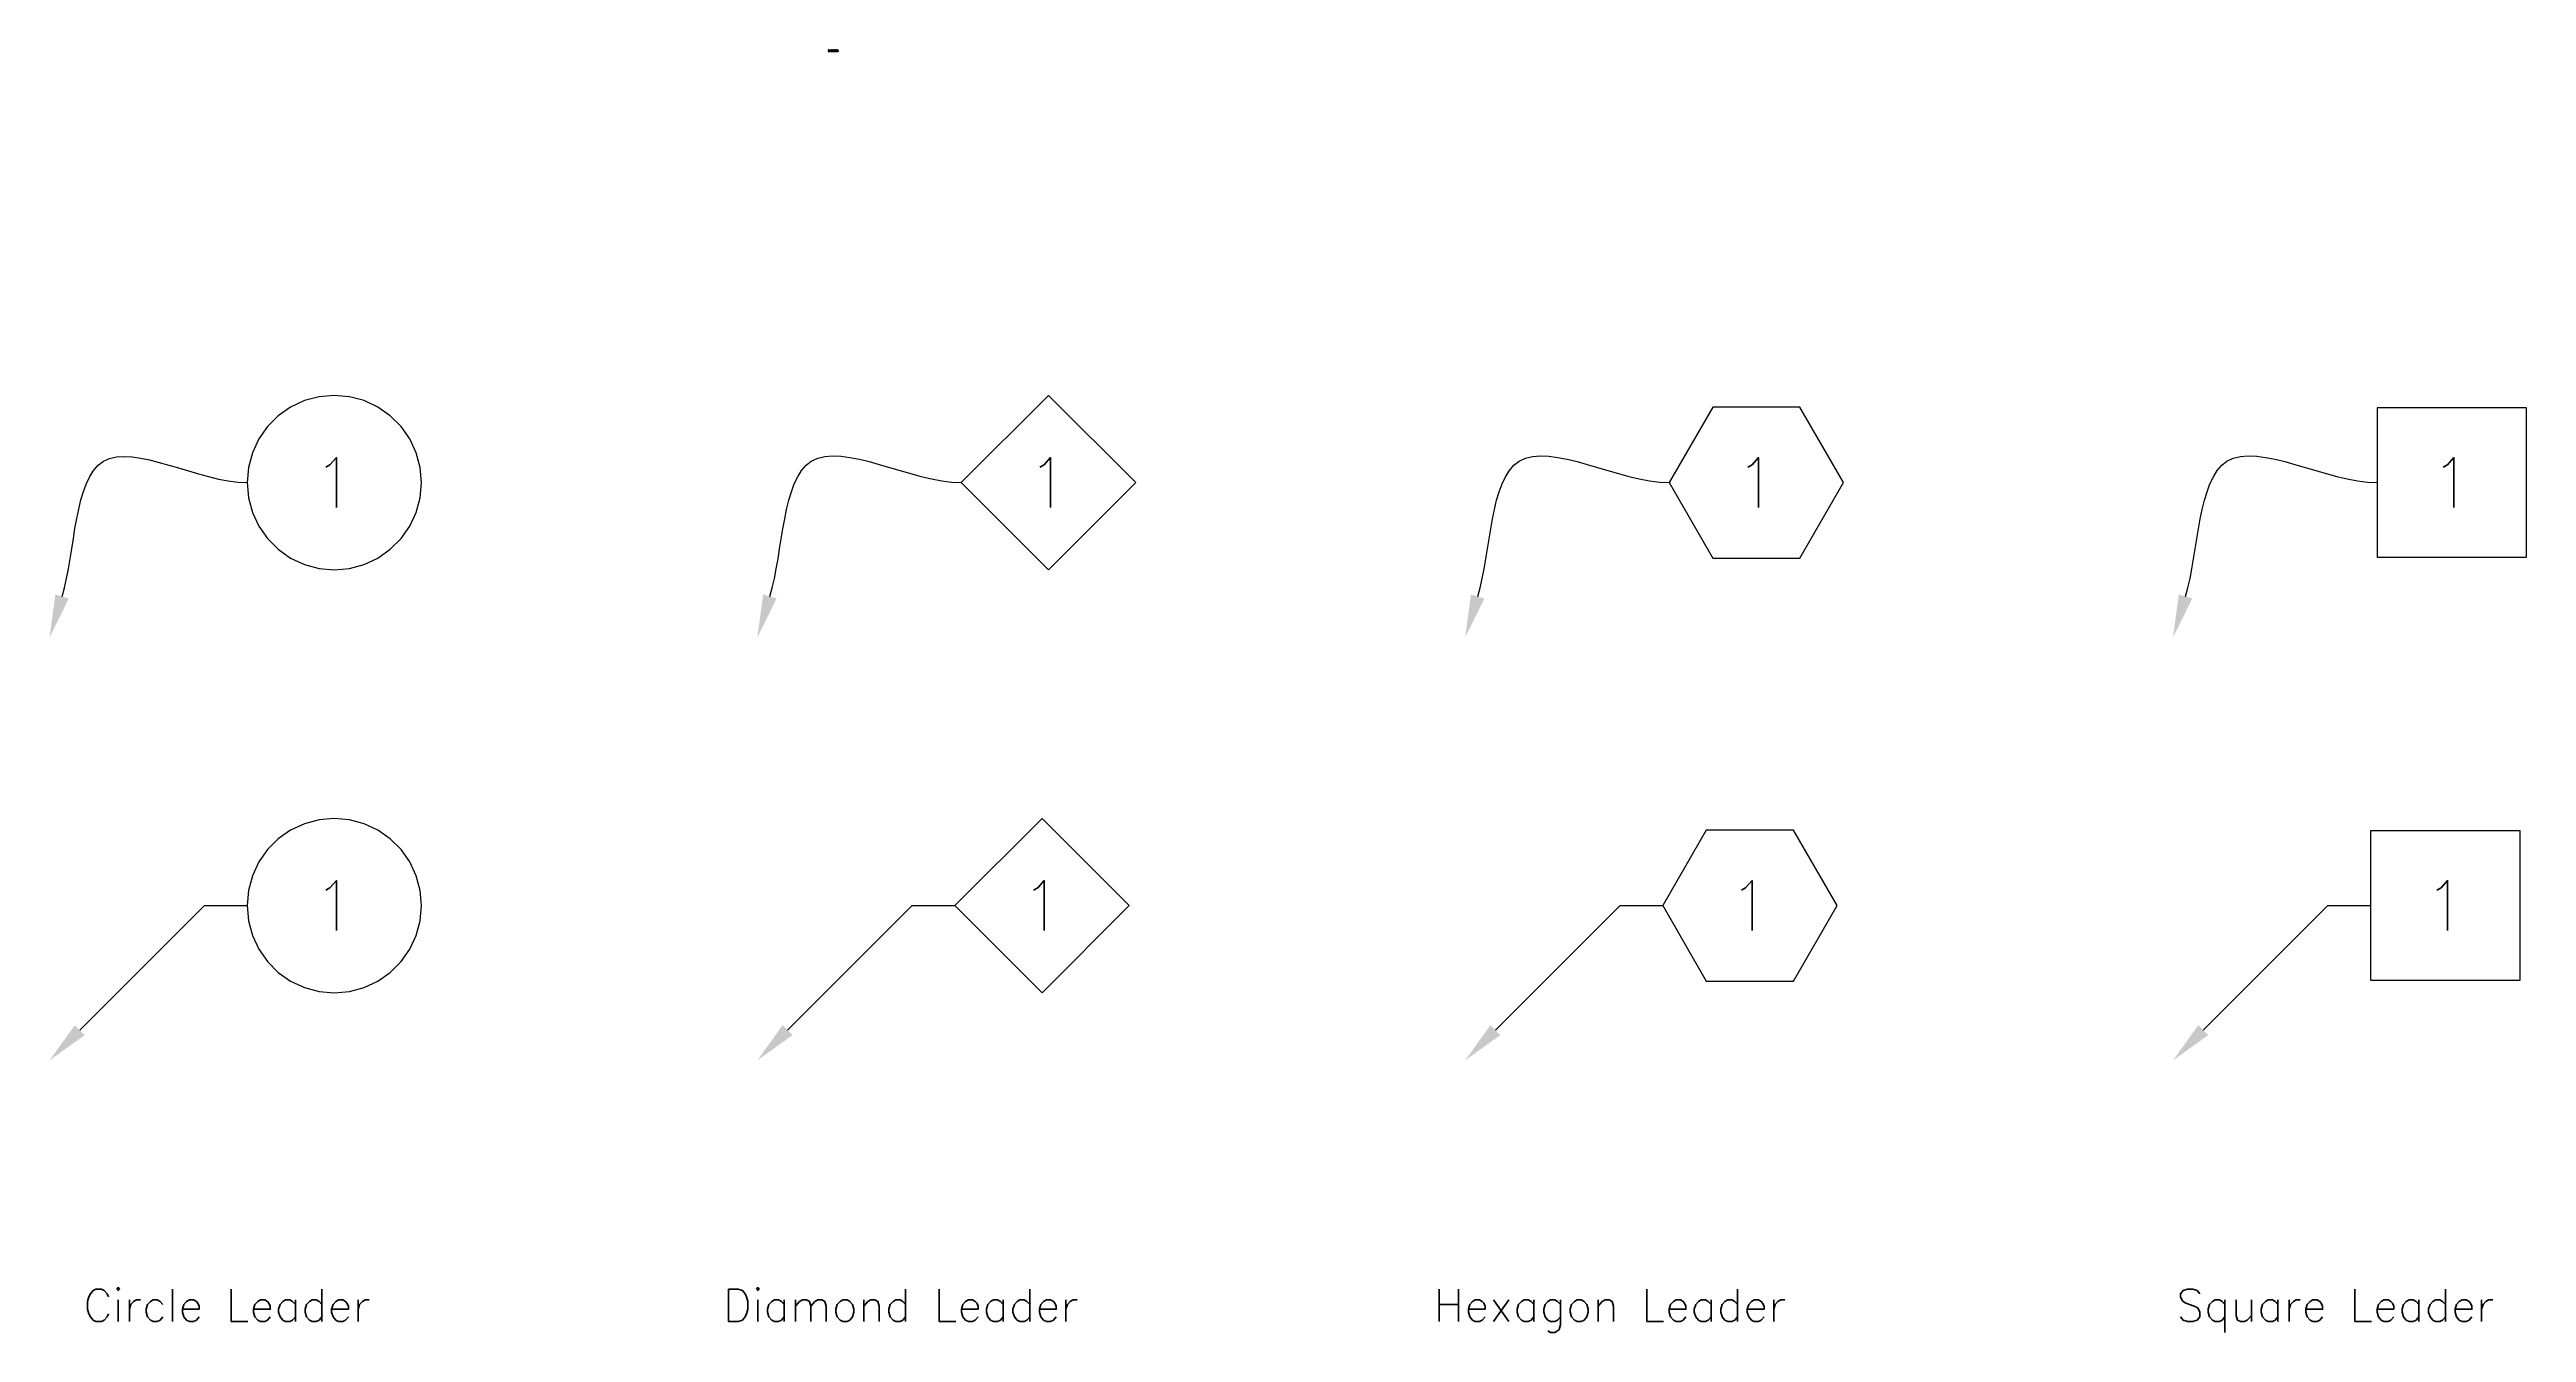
# Model space of a CAD drawing. Header units: millimetres. Extents: x 1718 to 19117, y -2096 to 6921.
import ezdxf
from ezdxf import colors
from ezdxf.entities.mleader import LeaderData, LeaderLine
from ezdxf.enums import TextEntityAlignment as Align
from ezdxf.math import Vec2, Vec3

# ---------------------------------------------------------------- set-up
doc = ezdxf.new("R2010")
doc.units = ezdxf.units.MM
doc.header["$LTSCALE"] = 0.5
doc.set_wipeout_variables(frame=1)
doc.layers.add('A-Anno-Note', color=231, linetype='Continuous', lineweight=25)
doc.styles.add('RomanS', font='romans.shx', dxfattribs={"width": 0.75})
doc.styles.get("Standard").update_dxf_attribs({"font": 'romans.shx', "width": 0.75})

# ---------------------------------------------------------------- blocks, each defined once
blk = doc.blocks.new('Op2_Anno_Circle_na')
at = {"color": 0, "linetype": 'ByBlock'}
blk.add_wipeout([(1.75, 0), (1.723, 0.304), (1.644, 0.599), (1.516, 0.875), (1.341, 1.125), (1.125, 1.341), (0.875, 1.516), (0.599, 1.644), (0.304, 1.723), (0, 1.75), (-0.304, 1.723), (-0.599, 1.644), (-0.875, 1.516), (-1.125, 1.341), (-1.341, 1.125), (-1.516, 0.875), (-1.644, 0.599), (-1.723, 0.304), (-1.75, 0), (-1.723, -0.304), (-1.644, -0.599), (-1.516, -0.875), (-1.341, -1.125), (-1.125, -1.341), (-0.875, -1.516), (-0.599, -1.644), (-0.304, -1.723), (0, -1.75), (0.304, -1.723), (0.599, -1.644), (0.875, -1.516), (1.125, -1.341), (1.341, -1.125), (1.516, -0.875), (1.644, -0.599), (1.723, -0.304)], dxfattribs=at)
blk.add_lwpolyline([(1.75, 0), (1.723, 0.304), (1.644, 0.599), (1.516, 0.875), (1.341, 1.125), (1.125, 1.341), (0.875, 1.516), (0.599, 1.644), (0.304, 1.723), (0, 1.75), (-0.304, 1.723), (-0.599, 1.644), (-0.875, 1.516), (-1.125, 1.341), (-1.341, 1.125), (-1.516, 0.875), (-1.644, 0.599), (-1.723, 0.304), (-1.75, 0), (-1.723, -0.304), (-1.644, -0.599), (-1.516, -0.875), (-1.341, -1.125), (-1.125, -1.341), (-0.875, -1.516), (-0.599, -1.644), (-0.304, -1.723), (0, -1.75), (0.304, -1.723), (0.599, -1.644), (0.875, -1.516), (1.125, -1.341), (1.341, -1.125), (1.516, -0.875), (1.644, -0.599), (1.723, -0.304)], close=True)
at = {"color": 0, "linetype": 'ByBlock', "lineweight": -2, "transparency": 16777216, "style": 'RomanS'}
blk.add_attdef('ID', text='', height=1, dxfattribs=at).set_placement((0, 0), align=Align.MIDDLE)
blk = doc.blocks.new('Op2_Anno_Diamond_na')
at = {"color": 0, "linetype": 'ByBlock', "transparency": 16777216}
blk.add_wipeout([(-1.75, 0), (0, -1.75), (1.75, 0), (0, 1.75)], dxfattribs=at)
at = {"color": 0, "linetype": 'ByBlock', "lineweight": -2, "transparency": 16777216}
blk.add_lwpolyline([(-1.75, 0), (0, -1.75), (1.75, 0), (0, 1.75)], close=True, dxfattribs=at)
at = {"color": 0, "linetype": 'ByBlock', "lineweight": -2, "transparency": 16777216, "style": 'RomanS'}
blk.add_attdef('ID', text='', height=1, dxfattribs=at).set_placement((0, 0), align=Align.MIDDLE)
blk = doc.blocks.new('Op2_Anno_Hexagon_na')
at = {"color": 0, "linetype": 'ByBlock', "transparency": 16777216}
blk.add_wipeout([(1.75, 0), (0.875, 1.516), (-0.875, 1.516), (-1.75, 0), (-0.875, -1.516), (0.875, -1.516)], dxfattribs=at)
at = {"color": 0, "linetype": 'ByBlock', "lineweight": -2, "transparency": 16777216}
blk.add_lwpolyline([(1.75, 0), (0.875, 1.516), (-0.875, 1.516), (-1.75, 0), (-0.875, -1.516), (0.875, -1.516)], close=True, dxfattribs=at)
at = {"color": 0, "linetype": 'ByBlock', "lineweight": -2, "transparency": 16777216, "style": 'RomanS'}
blk.add_attdef('ID', text='', height=1, dxfattribs=at).set_placement((0, 0), align=Align.MIDDLE)
blk = doc.blocks.new('Op2_Anno_Square_na')
at = {"color": 0, "linetype": 'ByBlock', "transparency": 16777216}
blk.add_wipeout([(-1.5, -1.5), (1.5, -1.5), (1.5, 1.5), (-1.5, 1.5)], dxfattribs=at)
at = {"color": 0, "linetype": 'ByBlock', "lineweight": -2, "transparency": 16777216}
blk.add_lwpolyline([(-1.5, -1.5), (1.5, -1.5), (1.5, 1.5), (-1.5, 1.5)], close=True, dxfattribs=at)
at = {"color": 0, "linetype": 'ByBlock', "lineweight": -2, "transparency": 16777216, "style": 'RomanS'}
blk.add_attdef('ID', text='', height=1, dxfattribs=at).set_placement((0, 0), align=Align.MIDDLE)
blk = doc.blocks.new('Op2_Anno_Circle')
at = {"color": 0, "linetype": 'ByBlock'}
blk.add_lwpolyline([(2, 0), (2, 0), (2, 1), (2, 1), (1, 1), (1, 1), (1, 2), (1, 2), (0, 2), (0, 2), (0, 2), (-1, 2), (-1, 2), (-1, 1), (-1, 1), (-2, 1), (-2, 1), (-2, 0), (-2, 0), (-2, 0), (-2, -1), (-2, -1), (-1, -1), (-1, -1), (-1, -2), (-1, -2), (0, -2), (0, -2), (0, -2), (1, -2), (1, -2), (1, -1), (1, -1), (2, -1), (2, -1), (2, 0)], close=True, dxfattribs=at)
at = {"color": 0, "linetype": 'ByBlock', "lineweight": -2, "style": 'RomanS'}
blk.add_attdef('ID', text='', height=1, dxfattribs=at).set_placement((0, 0), align=Align.MIDDLE)
blk = doc.blocks.new('Op2_Anno_Diamond')
at = {"color": 0, "linetype": 'ByBlock'}
blk.add_wipeout([(-1.75, 0), (0, -1.75), (1.75, 0), (0, 1.75)], dxfattribs=at)
at = {"color": 0, "linetype": 'ByBlock', "lineweight": -2}
blk.add_lwpolyline([(-1.75, 0), (0, -1.75), (1.75, 0), (0, 1.75)], close=True, dxfattribs=at)
at = {"color": 0, "linetype": 'ByBlock', "lineweight": -2, "style": 'RomanS'}
blk.add_attdef('ID', text='', height=1, dxfattribs=at).set_placement((0, 0), align=Align.MIDDLE)
blk = doc.blocks.new('Op2_Anno_Hexagon')
at = {"color": 0, "linetype": 'ByBlock'}
blk.add_wipeout([(2, 0), (1, 2), (-1, 2), (-2, 0), (-1, -2), (1, -2)], dxfattribs=at)
at = {"color": 0, "linetype": 'ByBlock', "lineweight": -2}
blk.add_lwpolyline([(2, 0), (1, 2), (-1, 2), (-2, 0), (-1, -2), (1, -2)], close=True, dxfattribs=at)
at = {"color": 0, "linetype": 'ByBlock', "lineweight": -2, "style": 'RomanS'}
blk.add_attdef('ID', text='', height=1, dxfattribs=at).set_placement((0, 0), align=Align.MIDDLE)
blk = doc.blocks.new('Op2_Anno_Square')
at = {"color": 0, "linetype": 'ByBlock'}
blk.add_wipeout([(-1.5, -1.5), (1.5, -1.5), (1.5, 1.5), (-1.5, 1.5)], dxfattribs=at)
at = {"color": 0, "linetype": 'ByBlock', "lineweight": -2}
blk.add_lwpolyline([(-1.5, -1.5), (1.5, -1.5), (1.5, 1.5), (-1.5, 1.5)], close=True, dxfattribs=at)
at = {"color": 0, "linetype": 'ByBlock', "lineweight": -2, "style": 'RomanS'}
blk.add_attdef('ID', text='', height=1, dxfattribs=at).set_placement((0, 0), align=Align.MIDDLE)
blk = doc.blocks.new('Op2_Anno_Hexagon_Elongated')
at = {"color": 0, "linetype": 'ByBlock'}
blk.add_wipeout([(3, 0), (2, 2), (-2, 2), (-3, 0), (-2, -2), (2, -2)], dxfattribs=at)
at = {"color": 0, "linetype": 'ByBlock', "lineweight": -2}
blk.add_lwpolyline([(3, 0), (2, 2), (-2, 2), (-3, 0), (-2, -2), (2, -2)], close=True, dxfattribs=at)
at = {"color": 0, "linetype": 'ByBlock', "lineweight": -2, "style": 'RomanS'}
blk.add_attdef('ID', text='', height=1, dxfattribs=at).set_placement((0, 0), align=Align.MIDDLE)
blk = doc.blocks.new('Op2_Anno_Hexagon_Elongated_na')
at = {"color": 0, "linetype": 'ByBlock', "transparency": 16777216}
blk.add_wipeout([(3, 0), (2, 2), (-2, 2), (-3, 0), (-2, -2), (2, -2)], dxfattribs=at)
at = {"color": 0, "linetype": 'ByBlock', "lineweight": -2, "transparency": 16777216}
blk.add_lwpolyline([(3, 0), (2, 2), (-2, 2), (-3, 0), (-2, -2), (2, -2)], close=True, dxfattribs=at)
at = {"color": 0, "linetype": 'ByBlock', "lineweight": -2, "transparency": 16777216, "style": 'RomanS'}
blk.add_attdef('ID', text='', height=1, dxfattribs=at).set_placement((0, 0), align=Align.MIDDLE)
blk = doc.blocks.new('Op2_Anno_Circle_Elongated')
blk.add_lwpolyline([(-1, -2), (1, -2), (1, -2), (2, -2), (2, -2), (2, -1), (2, -1), (3, -1), (3, -1), (3, 0), (3, 0), (3, 0), (3, 1), (3, 1), (2, 1), (2, 1), (2, 2), (2, 2), (1, 2), (1, 2), (-1, 2), (-1, 2), (-2, 2), (-2, 2), (-2, 1), (-2, 1), (-3, 1), (-3, 1), (-3, 0), (-3, 0), (-3, 0), (-3, -1), (-3, -1), (-2, -1), (-2, -1), (-2, -2), (-2, -2), (-1, -2)], close=True)
at = {"color": 0, "linetype": 'ByBlock', "lineweight": -2, "style": 'RomanS'}
blk.add_attdef('ID', text='', height=1, dxfattribs=at).set_placement((0, 0), align=Align.MIDDLE)
blk = doc.blocks.new('Op2_Anno_Circle_Elongated_na')
blk.add_lwpolyline([(-1, -2), (1, -2), (1, -2), (2, -2), (2, -2), (2, -1), (2, -1), (3, -1), (3, -1), (3, 0), (3, 0), (3, 0), (3, 1), (3, 1), (2, 1), (2, 1), (2, 2), (2, 2), (1, 2), (1, 2), (-1, 2), (-1, 2), (-2, 2), (-2, 2), (-2, 1), (-2, 1), (-3, 1), (-3, 1), (-3, 0), (-3, 0), (-3, 0), (-3, -1), (-3, -1), (-2, -1), (-2, -1), (-2, -2), (-2, -2), (-1, -2)], close=True)
at = {"color": 0, "linetype": 'ByBlock', "lineweight": -2, "transparency": 16777216, "style": 'RomanS'}
blk.add_attdef('ID', text='', height=1, dxfattribs=at).set_placement((0, 0), align=Align.MIDDLE)

msp = doc.modelspace()

# ---------------------------------------------------------------- linework, layer by layer
for points in [[(7187, 6917), (7261, 6917)], [(7187, 6909), (7262, 6909)], [(7190, 6921), (7190, 6903)], [(7200, 6921), (7200, 6903)], [(7210, 6921), (7210, 6903)], [(7220, 6921), (7220, 6903)], [(7230, 6921), (7230, 6903)], [(7240, 6921), (7240, 6903)]]:
    msp.add_lwpolyline(points)

# ---------------------------------------------------------------- texts
at = {"style": 'RomanS'}
for s, p in [('Circle Leader', (3974, -2019)), ('Diamond Leader', (8946, -2019)), ('Hexagon Leader', (13918, -2019)), ('Square Leader', (18890, -2019))]:
    msp.add_text(s, height=228.6, dxfattribs=at).set_placement(p, align=Align.RIGHT)

# ---------------------------------------------------------------- leaders
at = {"layer": 'A-Anno-Note'}
ml = msp.add_multileader_block('Standard', dxfattribs=at)
ml.set_content('Op2_Anno_Circle_na', color=256, scale=350)
ml.set_attribute('ID', '1', width=0)
ml.set_leader_properties()
ml.build(insert=Vec2(0, 0))
ml.multileader.update_dxf_attribs({"leader_type": 2, "dogleg_length": 3, "arrow_head_size": 300, "scale": 100})
ctx = ml.context
ctx.base_point, ctx.scale, ctx.char_height, ctx.arrow_head_size, ctx.landing_gap_size = Vec3(3106, 3878), 100, 9.38, 300, 9
notes = []
notes.append((ctx, [(0, (1, 1, 0), (2806, 3878), (1, 0), 300, [(0, [(1718, 2790), (2097, 4028)], 0, [])])]))
ctx.block.insert = Vec3(3718, 3878)
ml = msp.add_multileader_block('Standard', dxfattribs=at)
ml.set_content('Op2_Anno_Diamond_na', color=256, scale=350)
ml.set_attribute('ID', '1', width=0)
ml.set_leader_properties()
ml.build(insert=Vec2(0, 0))
ml.multileader.update_dxf_attribs({"leader_type": 2, "dogleg_length": 3, "arrow_head_size": 300, "scale": 100})
ctx = ml.context
ctx.base_point, ctx.scale, ctx.char_height, ctx.arrow_head_size, ctx.landing_gap_size = Vec3(8123, 3878), 100, 9.38, 300, 9
notes.append((ctx, [(0, (1, 1, 0), (7823, 3878), (1, 0), 300, [(0, [(6690, 2790), (7069, 4028)], 0, [])])]))
ctx.block.insert = Vec3(8735, 3878)
ml = msp.add_multileader_block('Standard', dxfattribs=at)
ml.set_content('Op2_Anno_Hexagon_na', color=256, scale=350)
ml.set_attribute('ID', '1', width=0)
ml.set_leader_properties()
ml.build(insert=Vec2(0, 0))
ml.multileader.update_dxf_attribs({"leader_type": 2, "dogleg_length": 3, "arrow_head_size": 300, "scale": 100})
ctx = ml.context
ctx.base_point, ctx.scale, ctx.char_height, ctx.arrow_head_size, ctx.landing_gap_size = Vec3(13095, 3878), 100, 9.38, 300, 9
notes.append((ctx, [(0, (1, 1, 0), (12795, 3878), (1, 0), 300, [(0, [(11662, 2790), (12041, 4028)], 0, [])])]))
ctx.block.insert = Vec3(13707, 3878)
ml = msp.add_multileader_block('Standard', dxfattribs=at)
ml.set_content('Op2_Anno_Square_na', color=256, scale=350)
ml.set_attribute('ID', '1', width=0)
ml.set_leader_properties()
ml.build(insert=Vec2(0, 0))
ml.multileader.update_dxf_attribs({"leader_type": 2, "dogleg_length": 3, "arrow_head_size": 300, "scale": 100})
ctx = ml.context
ctx.base_point, ctx.scale, ctx.char_height, ctx.arrow_head_size, ctx.landing_gap_size = Vec3(18067, 3878), 100, 9.38, 300, 9
notes.append((ctx, [(0, (1, 1, 0), (17767, 3878), (1, 0), 300, [(0, [(16634, 2790), (17013, 4028)], 0, [])])]))
ctx.block.insert = Vec3(18592, 3878)
ml = msp.add_multileader_block('Standard', dxfattribs=at)
ml.set_content('Op2_Anno_Circle_na', color=256, scale=350)
ml.set_attribute('ID', '1', width=0)
ml.set_leader_properties()
ml.build(insert=Vec2(0, 0))
ml.multileader.update_dxf_attribs({"dogleg_length": 3, "arrow_head_size": 300, "scale": 100})
ctx = ml.context
ctx.base_point, ctx.scale, ctx.char_height, ctx.arrow_head_size, ctx.landing_gap_size = Vec3(3106, 905), 100, 9.38, 300, 9
notes.append((ctx, [(0, (1, 1, 0), (2806, 905), (1, 0), 300, [(0, [(1718, -183)], 0, [])])]))
ctx.block.insert = Vec3(3718, 905)
ml = msp.add_multileader_block('Standard', dxfattribs=at)
ml.set_content('Op2_Anno_Diamond_na', color=256, scale=350)
ml.set_attribute('ID', '1', width=0)
ml.set_leader_properties()
ml.build(insert=Vec2(0, 0))
ml.multileader.update_dxf_attribs({"dogleg_length": 3, "arrow_head_size": 300, "scale": 100})
ctx = ml.context
ctx.base_point, ctx.scale, ctx.char_height, ctx.arrow_head_size, ctx.landing_gap_size = Vec3(8078, 905), 100, 9.38, 300, 9
notes.append((ctx, [(0, (1, 1, 0), (7778, 905), (1, 0), 300, [(0, [(6690, -183)], 0, [])])]))
ctx.block.insert = Vec3(8690, 905)
ml = msp.add_multileader_block('Standard', dxfattribs=at)
ml.set_content('Op2_Anno_Hexagon_na', color=256, scale=350)
ml.set_attribute('ID', '1', width=0)
ml.set_leader_properties()
ml.build(insert=Vec2(0, 0))
ml.multileader.update_dxf_attribs({"dogleg_length": 3, "arrow_head_size": 300, "scale": 100})
ctx = ml.context
ctx.base_point, ctx.scale, ctx.char_height, ctx.arrow_head_size, ctx.landing_gap_size = Vec3(13050, 905), 100, 9.38, 300, 9
notes.append((ctx, [(0, (1, 1, 0), (12750, 905), (1, 0), 300, [(0, [(11662, -183)], 0, [])])]))
ctx.block.insert = Vec3(13662, 905)
ml = msp.add_multileader_block('Standard', dxfattribs=at)
ml.set_content('Op2_Anno_Square_na', color=256, scale=350)
ml.set_attribute('ID', '1', width=0)
ml.set_leader_properties()
ml.build(insert=Vec2(0, 0))
ml.multileader.update_dxf_attribs({"dogleg_length": 3, "arrow_head_size": 300, "scale": 100})
ctx = ml.context
ctx.base_point, ctx.scale, ctx.char_height, ctx.arrow_head_size, ctx.landing_gap_size = Vec3(18022, 905), 100, 9.38, 300, 9
notes.append((ctx, [(0, (1, 1, 0), (17722, 905), (1, 0), 300, [(0, [(16634, -183)], 0, [])])]))
ctx.block.insert = Vec3(18547, 905)
for ctx, leaders in notes:
    for number, flags, end, landing, length, lines in leaders:
        leader = LeaderData()
        leader.index, (leader.has_last_leader_line, leader.has_dogleg_vector, leader.attachment_direction) = number, flags
        leader.last_leader_point, leader.dogleg_vector, leader.dogleg_length = Vec3(end), Vec3(landing), length
        for number, points, colour, breaks in lines:
            line = LeaderLine()
            line.index, line.vertices, line.color, line.breaks = number, Vec3.list(points), colors.encode_raw_color(colour), breaks
            leader.lines.append(line)
        ctx.leaders.append(leader)

# ---------------------------------------------------------------- next in the draw order: block references
msp.add_blockref('Op2_Anno_Circle', (7190, 6917)).add_auto_attribs({'ID': '1'})

# ---------------------------------------------------------------- next in the draw order: block references
msp.add_blockref('Op2_Anno_Circle_na', (7190, 6909)).add_auto_attribs({'ID': '1'})

# ---------------------------------------------------------------- next in the draw order: block references
msp.add_blockref('Op2_Anno_Diamond', (7200, 6917)).add_auto_attribs({'ID': '1'})

# ---------------------------------------------------------------- next in the draw order: block references
msp.add_blockref('Op2_Anno_Diamond_na', (7200, 6909)).add_auto_attribs({'ID': '1'})

# ---------------------------------------------------------------- next in the draw order: block references
msp.add_blockref('Op2_Anno_Hexagon', (7210, 6917)).add_auto_attribs({'ID': '1'})

# ---------------------------------------------------------------- next in the draw order: block references
msp.add_blockref('Op2_Anno_Hexagon_na', (7210, 6909)).add_auto_attribs({'ID': '1'})

# ---------------------------------------------------------------- next in the draw order: block references
msp.add_blockref('Op2_Anno_Square', (7220, 6917)).add_auto_attribs({'ID': '1'})

# ---------------------------------------------------------------- next in the draw order: block references
msp.add_blockref('Op2_Anno_Square_na', (7220, 6909)).add_auto_attribs({'ID': '1'})

# ---------------------------------------------------------------- next in the draw order: block references
msp.add_blockref('Op2_Anno_Hexagon', (7230, 6917)).add_auto_attribs({'ID': '1'})

# ---------------------------------------------------------------- next in the draw order: block references
msp.add_blockref('Op2_Anno_Hexagon_na', (7230, 6909)).add_auto_attribs({'ID': '1'})

# ---------------------------------------------------------------- next in the draw order: block references
msp.add_blockref('Op2_Anno_Hexagon_Elongated', (7240, 6917)).add_auto_attribs({'ID': 'X1.1'})

# ---------------------------------------------------------------- next in the draw order: block references
msp.add_blockref('Op2_Anno_Hexagon_Elongated_na', (7240, 6909)).add_auto_attribs({'ID': 'X1.1'})

# ---------------------------------------------------------------- next in the draw order: linework, layer by layer
msp.add_lwpolyline([(7250, 6921), (7250, 6903)])

# ---------------------------------------------------------------- next in the draw order: block references
msp.add_blockref('Op2_Anno_Circle_Elongated', (7250, 6917)).add_auto_attribs({'ID': 'X1.1'})

# ---------------------------------------------------------------- next in the draw order: block references
msp.add_blockref('Op2_Anno_Circle_Elongated_na', (7250, 6909)).add_auto_attribs({'ID': '1'})

doc.saveas('drawing.dxf')
